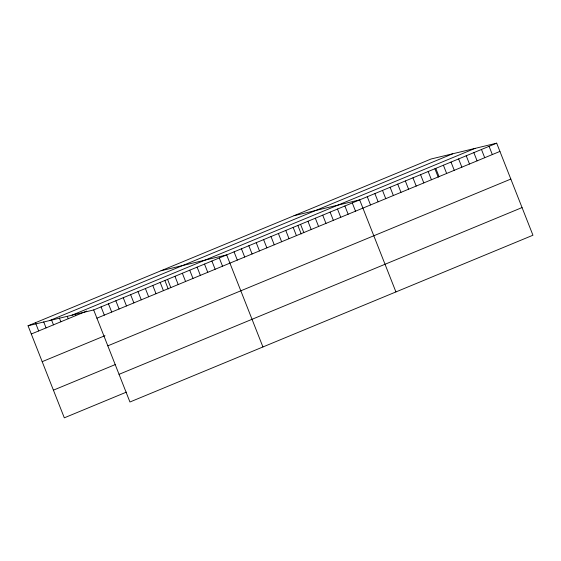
<?xml version="1.0" encoding="UTF-8"?>
<svg xmlns="http://www.w3.org/2000/svg" width="561" height="561" viewBox="0 0 561 561"><rect width="100%" height="100%" fill="white"/><g stroke="black" fill="none" stroke-linecap="round" stroke-linejoin="round"><path stroke-width="0.84" d="M28.05 325.773L431.058 159.001L496.688 143.174L532.95 235.227L129.942 401.999L93.68 309.945L28.05 325.773L64.312 417.826L126.372 392.139M49.712 320.548L452.713 153.784M72.025 315.17L475.034 148.399M31.297 334.012L86.71 311.082M93.68 309.945L496.688 143.174M96.927 318.178L499.935 151.414M42.187 361.67L104.991 335.681M107.824 345.842L510.833 179.071M53.414 390.161L115.482 364.482M119.044 374.334L522.053 207.57M294.034 215.705L359.664 199.877L395.926 291.93M161.042 270.739L226.672 254.911L262.934 346.964M489.08 146.323L492.32 154.563M481.464 149.478L484.711 157.711M473.856 152.627L477.095 160.867M466.24 155.776L469.487 164.015M458.625 158.924L461.871 167.164M451.016 162.08L454.263 170.313M443.4 165.229L446.647 173.461M435.792 168.377L439.039 176.617M434.908 168.777L438.239 177.227M428.176 171.526L431.423 179.765M420.568 174.674L423.807 182.914M412.952 177.83L416.199 186.063M405.344 180.979L408.583 189.211M397.728 184.127L400.975 192.367M390.119 187.276L393.359 195.516M382.504 190.424L385.751 198.664M374.888 193.58L378.135 201.813M367.28 196.729L370.526 204.961M352.28 202.935L355.527 211.174M344.889 205.992L348.136 214.232M337.505 209.05L340.744 217.289M330.113 212.107L333.36 220.347M322.722 215.165L325.969 223.404M315.338 218.222L318.578 226.462M307.947 221.279L311.194 229.519M300.556 224.337L303.803 232.577M297.884 225.48L301.215 233.93M293.172 227.394L296.418 235.634M285.78 230.452L289.027 238.691M278.396 233.509L281.636 241.749M271.005 236.567L274.252 244.806M263.614 239.624L266.861 247.864M256.23 242.682L259.477 250.921M248.839 245.739L252.085 253.979M241.454 248.796L244.694 257.036M234.063 251.854L237.31 260.094M219.288 257.969L222.528 266.209M211.897 261.026L215.144 269.266M204.506 264.084L207.752 272.323M197.121 267.141L200.368 275.381M189.73 270.199L192.977 278.438M182.346 273.256L185.586 281.489M174.955 276.314L178.202 284.546M167.564 279.371L170.81 287.604M164.892 280.514L168.223 288.964M160.18 282.428L163.426 290.661M152.788 285.486L156.035 293.719M145.404 288.543L148.644 296.776M138.013 291.601L141.26 299.833M130.622 294.658L133.869 302.891M123.238 297.716L126.477 305.948M115.846 300.773L119.093 309.006M108.455 303.831L111.702 312.063M101.071 306.888L104.318 315.121M75.034 314.167L75.623 315.668M67.355 316.474L68.239 318.725M59.375 318.038L60.847 321.783M51.395 319.595L53.463 324.84M43.709 321.902L46.072 327.897M35.441 322.715L38.681 330.955"/></g></svg>
